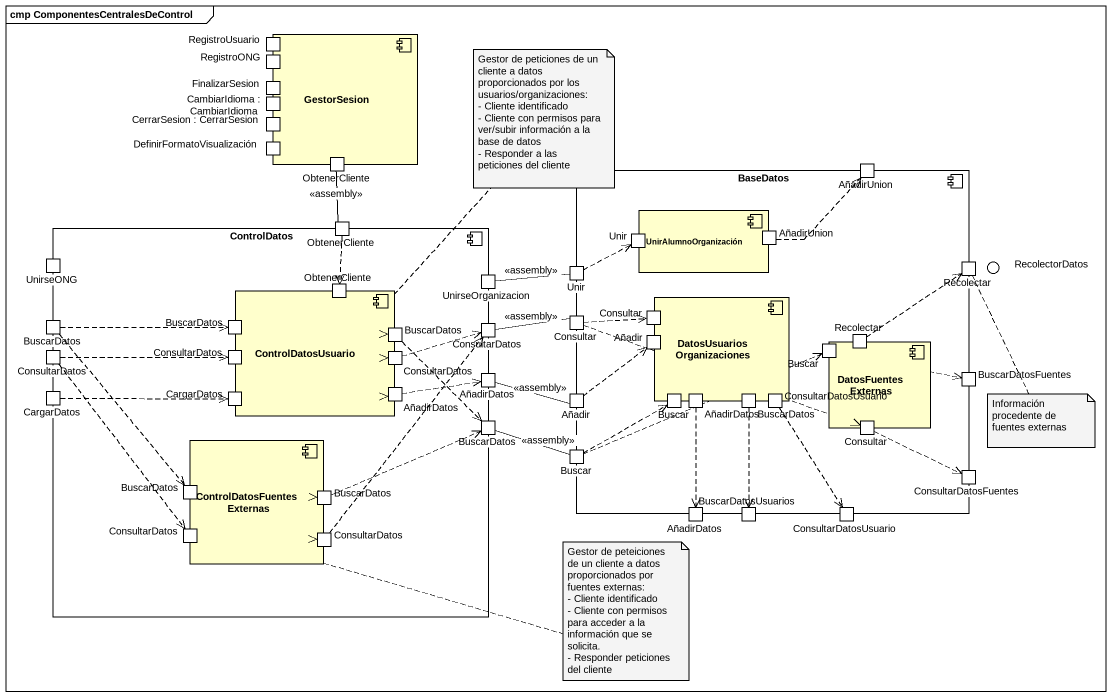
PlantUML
@startuml
mainframe cmp ComponentesCentralesDeControl
component GestorSesion {
  port RegistroUsuario
  port FinalizarSesion
  port RegistroONG
  port "CerrarSesion : CerrarSesion" as CerrarSesion
  port "CambiarIdioma : CambiarIdioma" as CambiarIdioma
  port DefinirFormatoVisualización
  port ObtenerCliente
}
component BaseDatos {
  port AñadirUnion
  component UnirAlumnoOrganización {
    port Unir
    port "AñadirUnion" as AñadirUnion_2
  }
  port "Unir" as Unir_2
  component DatosUsuariosOrganizaciones {
    port Añadir
    port "Consultar" as Consultar_2
    port "Buscar" as Buscar_2
    port "AñadirDatos" as AñadirDatos_3
    port "BuscarDatos" as BuscarDatos_5
    port ConsultarDatosUsuario
  }
  port Recolectar
  port Consultar
  component DatosFuentesExternas {
    port "Recolectar" as Recolectar_2
    port Buscar
    port "Consultar" as Consultar_3
  }
  port BuscarDatosFuentes
  port "Añadir" as Añadir_2
  port "Buscar" as Buscar_3
  port "AñadirDatos" as AñadirDatos_4
  port BuscarDatosUsuarios
  port "ConsultarDatosUsuario" as ConsultarDatosUsuario_2
  port ConsultarDatosFuentes
}
component ControlDatos {
  port "ObtenerCliente" as ObtenerCliente_2
  port UnirseONG
  component ControlDatosUsuario {
    port "ObtenerCliente" as ObtenerCliente_3
    port "BuscarDatos" as BuscarDatos_2
    port "BuscarDatos" as BuscarDatos_3
    port "ConsultarDatos" as ConsultarDatos_3
    port "ConsultarDatos" as ConsultarDatos_4
    port "CargarDatos" as CargarDatos_2
    port "AñadirDatos" as AñadirDatos_2
  }
  port UnirseOrganizacion
  port BuscarDatos
  port ConsultarDatos
  port "ConsultarDatos" as ConsultarDatos_2
  port AñadirDatos
  port CargarDatos
  port "BuscarDatos" as BuscarDatos_4
  component ControlDatosFuentesExternas {
    port "BuscarDatos" as BuscarDatos_6
    port "BuscarDatos" as BuscarDatos_7
    port "ConsultarDatos" as ConsultarDatos_5
    port "ConsultarDatos" as ConsultarDatos_6
  }
}
() RecolectorDatos
ObtenerCliente_2 -up- GestorSesion : <<assembly>>
ObtenerCliente_2 ..> ObtenerCliente_3
AñadirUnion_2 .up.> AñadirUnion
UnirseOrganizacion -right- Unir_2 : <<assembly>>
Unir_2 .right.> Unir
BuscarDatos .right.> BuscarDatos_2
BuscarDatos ..> BuscarDatos_6
BuscarDatos_2 .right.> BuscarDatos_3
BuscarDatos_3 ..> BuscarDatos_4
ConsultarDatos -right- Consultar : <<assembly>>
Consultar .right.> Consultar_2
Consultar .right.> Consultar_3
Recolectar_2 .up.> Recolectar
ConsultarDatos_2 .right.> ConsultarDatos_3
ConsultarDatos_2 ..> ConsultarDatos_5
ConsultarDatos_3 .right.> ConsultarDatos_4
ConsultarDatos_4 .right.> ConsultarDatos
AñadirDatos -right- Añadir_2 : <<assembly>>
Buscar .right.> BuscarDatosFuentes
CargarDatos .right.> CargarDatos_2
CargarDatos_2 .right.> AñadirDatos_2
AñadirDatos_2 .right.> AñadirDatos
BuscarDatos_4 -right- Buscar_3 : <<assembly>>
Añadir_2 .up.> Añadir
AñadirDatos_3 ..> AñadirDatos_4
BuscarDatos_5 ..> BuscarDatosUsuarios
ConsultarDatosUsuario ..> ConsultarDatosUsuario_2
Consultar_3 .right.> ConsultarDatosFuentes
Buscar_3 .right.> Buscar
Buscar_3 .right.> Buscar_2
BuscarDatos_6 .right.> BuscarDatos_7
BuscarDatos_7 .right.> BuscarDatos_4
ConsultarDatos_5 .right.> ConsultarDatos_6
ConsultarDatos_6 .up.> ConsultarDatos
note top of ControlDatosUsuario
  Gestor de peticiones de un cliente a datos proporcionados por los usuarios/organizaciones:
  - Cliente identificado
  - Cliente con permisos para ver/subir información a la base de datos
  - Responder a las peticiones del cliente
end note
note as N2
  Información procedente de fuentes externas
end note
N2 .. Recolectar
note right of ControlDatosFuentesExternas
  Gestor de peteiciones de un cliente a datos proporcionados por fuentes externas:
  - Cliente identificado
  - Cliente con permisos para acceder a la información que se solicita.
  - Responder peticiones del cliente
end note
@enduml
